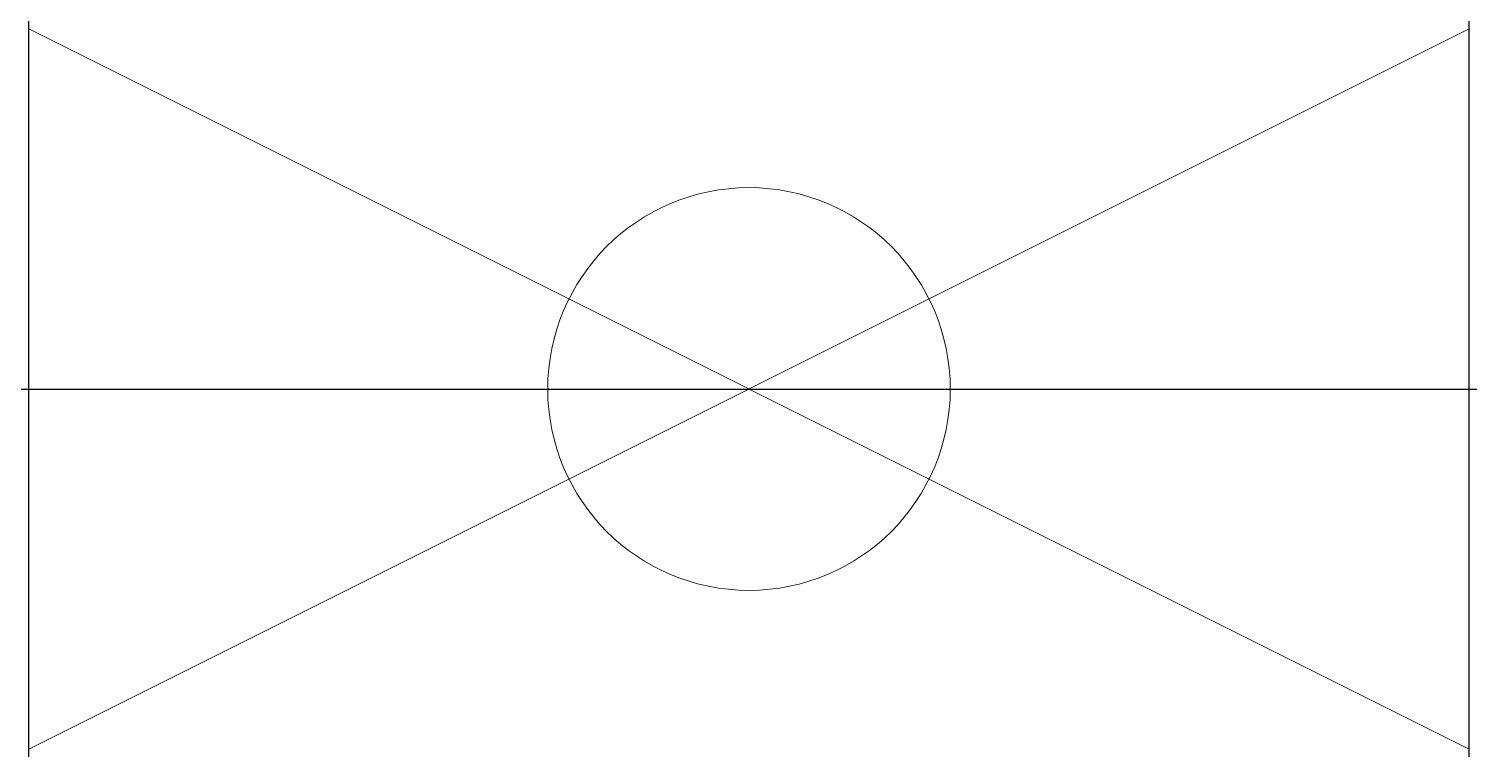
# Model space of a CAD drawing. Header units: metres. Extents: x -0.004 to 0.004, y -0.002 to 0.002.
import ezdxf

# ---------------------------------------------------------------- set-up
doc = ezdxf.new("R2010")
doc.units = ezdxf.units.M
doc.header["$PDMODE"] = 2
doc.layers.add('Level 7', color=7, linetype='Continuous')

# ---------------------------------------------------------------- blocks, each defined once
blk = doc.blocks.new('01018B')
at = {"layer": 'Level 7', "color": 2, "linetype": 'Continuous', "lineweight": 13, "flags": 128}
blk.add_lwpolyline([(-0.004, 0.002), (-0.004, -0.002), (0.004, 0.002), (0.004, -0.002), (-0.004, 0.002)], dxfattribs=at)
at = {"layer": 'Level 7', "color": 2, "linetype": 'Continuous', "lineweight": 13}
blk.add_circle((0, 0), 0.001118, dxfattribs=at)

msp = doc.modelspace()

# ---------------------------------------------------------------- linework, layer by layer
for p in [(-0.004, 0), (0.004, 0)]:
    msp.add_point(p)

# ---------------------------------------------------------------- block references
msp.add_blockref('01018B', (0, 0))

doc.saveas('drawing.dxf')
